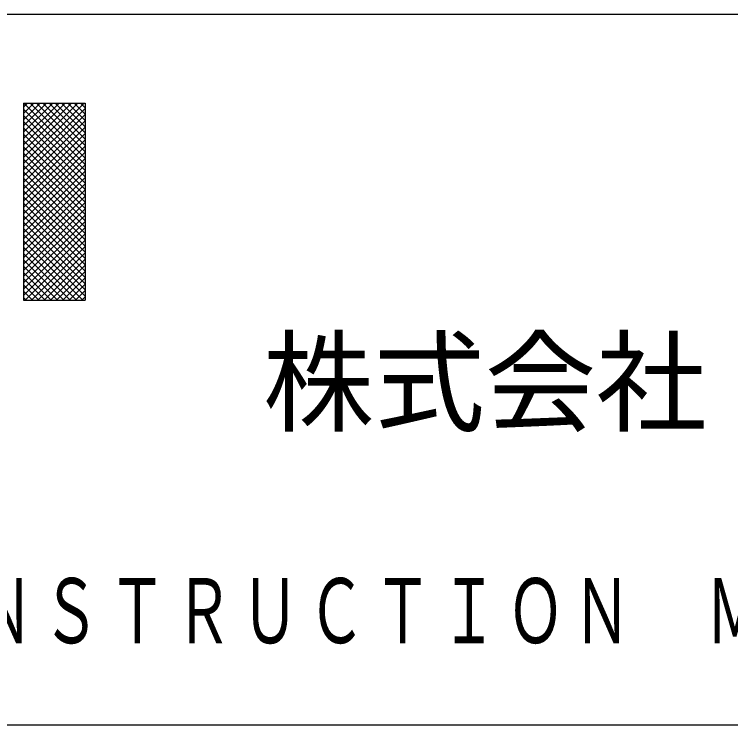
# Model space of a CAD drawing. Units: millimetres on the paper. Extents: x -138 to 137, y -97 to 95.
# Drawn here: x -40.7 to -24.58, y -94.95 to -78.95 of the extents above; entities that cross this region are included whole.
import ezdxf
from ezdxf.enums import TextEntityAlignment as Align

# ---------------------------------------------------------------- set-up
doc = ezdxf.new("R2010")
doc.units = ezdxf.units.MM
doc.layers.add('F-3_太線２', color=7, linetype='Continuous')
doc.layers.add('F-5_固定文字', color=7, linetype='Continuous')
doc.styles.add('ＭＳ ゴシック', font='')
doc.styles.get('ＭＳ ゴシック').set_extended_font_data('MS Gothic')

msp = doc.modelspace()

# ---------------------------------------------------------------- linework, layer by layer
at = {"layer": 'F-3_太線２', "color": 3}
for p, q in [((-137.533, -78.95), (137.467, -78.95)), ((-137.533, -94.95), (137.467, -94.95))]:
    msp.add_line(p, q, dxfattribs=at)
at = {"layer": 'F-5_固定文字'}
for p, q in [((-40.496, -81.041), (-40.405, -80.95)), ((-40.496, -81.182), (-40.264, -80.95)), ((-40.496, -81.323), (-40.123, -80.95)), ((-40.496, -81.465), (-39.981, -80.95)), ((-40.496, -81.606), (-39.84, -80.95)), ((-40.496, -81.748), (-39.698, -80.95)), ((-40.496, -81.889), (-39.557, -80.95)), ((-40.496, -82.031), (-39.415, -80.95)), ((-40.496, -82.172), (-39.274, -80.95)), ((-40.496, -82.313), (-39.133, -80.95)), ((-40.496, -80.95), (-39.109, -80.95)), ((-40.496, -80.95), (-40.496, -85.386)), ((-40.489, -80.95), (-39.109, -82.33)), ((-40.348, -80.95), (-39.109, -82.189)), ((-40.206, -80.95), (-39.109, -82.047)), ((-40.065, -80.95), (-39.109, -81.906)), ((-39.923, -80.95), (-39.109, -81.764)), ((-39.782, -80.95), (-39.109, -81.623)), ((-39.641, -80.95), (-39.109, -81.482)), ((-39.499, -80.95), (-39.109, -81.34)), ((-39.358, -80.95), (-39.109, -81.199)), ((-39.216, -80.95), (-39.109, -81.057)), ((-39.109, -80.95), (-39.109, -85.386)), ((-40.496, -82.455), (-39.109, -81.068)), ((-40.496, -81.085), (-39.109, -82.471)), ((-40.496, -82.596), (-39.109, -81.209)), ((-40.496, -81.226), (-39.109, -82.613)), ((-40.496, -82.738), (-39.109, -81.351)), ((-40.496, -81.367), (-39.109, -82.754)), ((-40.496, -82.879), (-39.109, -81.492)), ((-40.496, -81.509), (-39.109, -82.896)), ((-40.496, -83.02), (-39.109, -81.634)), ((-40.496, -81.65), (-39.109, -83.037)), ((-40.496, -83.162), (-39.109, -81.775)), ((-40.496, -81.792), (-39.109, -83.179)), ((-40.496, -83.303), (-39.109, -81.916)), ((-40.496, -81.933), (-39.109, -83.32)), ((-40.496, -83.445), (-39.109, -82.058)), ((-40.496, -82.075), (-39.109, -83.461)), ((-40.496, -83.586), (-39.109, -82.199)), ((-40.496, -82.216), (-39.109, -83.603)), ((-40.496, -83.728), (-39.109, -82.341)), ((-40.496, -82.357), (-39.109, -83.744)), ((-40.496, -83.869), (-39.109, -82.482)), ((-40.496, -82.499), (-39.109, -83.886)), ((-40.496, -84.01), (-39.109, -82.624)), ((-40.496, -82.64), (-39.109, -84.027)), ((-40.496, -84.152), (-39.109, -82.765)), ((-40.496, -82.782), (-39.109, -84.169)), ((-40.496, -84.293), (-39.109, -82.906)), ((-40.496, -82.923), (-39.109, -84.31)), ((-40.496, -84.435), (-39.109, -83.048)), ((-40.496, -83.064), (-39.109, -84.451)), ((-40.496, -84.576), (-39.109, -83.189)), ((-40.496, -83.206), (-39.109, -84.593)), ((-40.496, -84.718), (-39.109, -83.331)), ((-40.496, -83.347), (-39.109, -84.734)), ((-40.496, -84.859), (-39.109, -83.472)), ((-40.496, -83.489), (-39.109, -84.876)), ((-40.496, -85), (-39.109, -83.613)), ((-40.496, -83.63), (-39.109, -85.017)), ((-40.496, -85.142), (-39.109, -83.755)), ((-40.496, -83.772), (-39.109, -85.158)), ((-40.496, -85.283), (-39.109, -83.896)), ((-40.496, -83.913), (-39.109, -85.3)), ((-40.496, -84.054), (-39.164, -85.386)), ((-40.458, -85.386), (-39.109, -84.038)), ((-40.316, -85.386), (-39.109, -84.179)), ((-40.496, -84.196), (-39.305, -85.386)), ((-40.496, -84.337), (-39.447, -85.386)), ((-40.175, -85.386), (-39.109, -84.321)), ((-40.496, -84.479), (-39.588, -85.386)), ((-40.033, -85.386), (-39.109, -84.462)), ((-40.496, -84.62), (-39.73, -85.386)), ((-39.892, -85.386), (-39.109, -84.603)), ((-40.496, -84.762), (-39.871, -85.386)), ((-39.751, -85.386), (-39.109, -84.745)), ((-40.496, -84.903), (-40.013, -85.386)), ((-39.609, -85.386), (-39.109, -84.886)), ((-40.496, -85.044), (-40.154, -85.386)), ((-39.468, -85.386), (-39.109, -85.028)), ((-40.496, -85.186), (-40.295, -85.386)), ((-39.326, -85.386), (-39.109, -85.169)), ((-39.185, -85.386), (-39.109, -85.311)), ((-40.496, -85.327), (-40.437, -85.386)), ((-40.496, -85.386), (-39.109, -85.386))]:
    msp.add_line(p, q, dxfattribs=at)

# ---------------------------------------------------------------- texts
at = {"layer": 'F-5_固定文字', "color": 4, "style": 'ＭＳ ゴシック'}
msp.add_text('株式会社', height=1.833, dxfattribs=at).set_placement((-35.11, -88.703), align=Align.BOTTOM_LEFT)
at = {"layer": 'F-5_固定文字', "color": 4, "insert": (-53.533, -93.328), "char_height": 1.466, "attachment_point": 7, "style": 'ＭＳ ゴシック'}
msp.add_mtext('\\T1.15;\\W0.65;ＫＩＲＩＩ\u3000ＣＯＮＳＴＲＵＣＴＩＯＮ\u3000ＭＡＴＥＲＩＡＬＳ\u3000ＣＯ．，ＬＴＤ．', dxfattribs=at)

doc.saveas('drawing.dxf')
